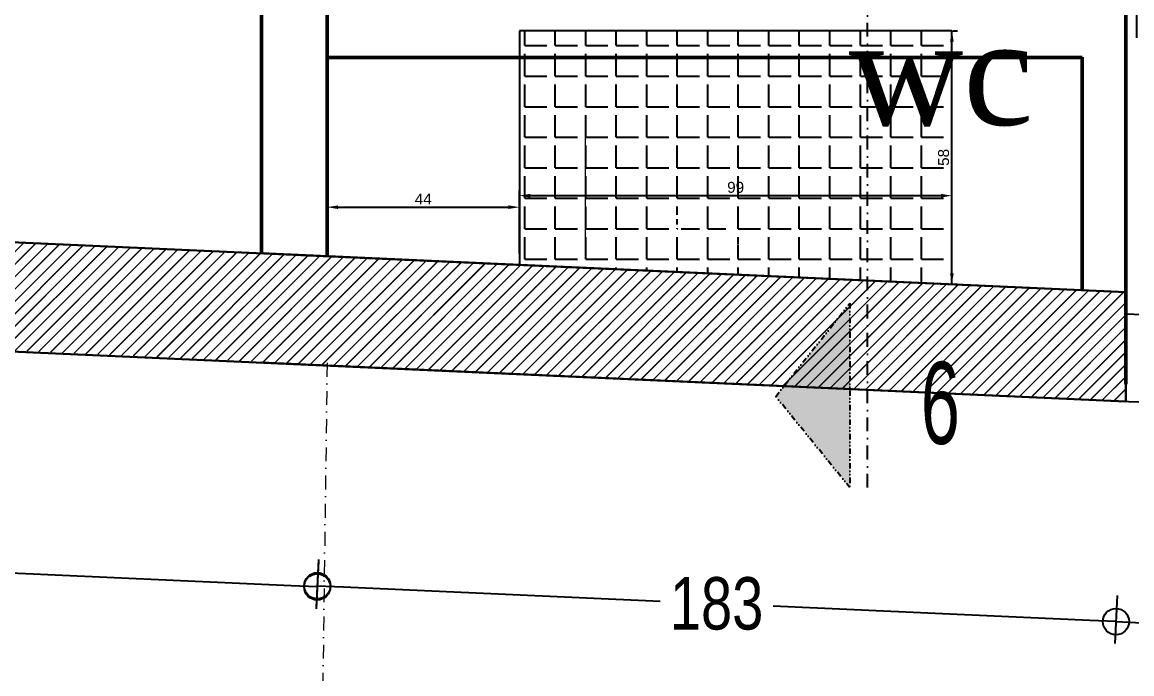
# Model space of a CAD drawing. Header units: millimetres. Extents: x 26282 to 30760, y 1404 to 4574.
# Drawn here: x 28027.6 to 28281.5, y 1892.1 to 2041.2 of the extents above; entities that cross this region are included whole.
import ezdxf

# ---------------------------------------------------------------- set-up
doc = ezdxf.new("R2010")
doc.units = ezdxf.units.MM
doc.header["$LTSCALE"] = 0.25
doc.header["$PDMODE"] = 3
for name, pattern in [('ACAD_ISO03W100', [30, 12, -18]), ('DASHDOT', [25.4, 12.7, -6.35, 0, -6.35]), ('DIVIDE', [1.25, 0.5, -0.25, 0, -0.25, 0, -0.25]), ('DUZ', [0])]:
    doc.linetypes.add(name, pattern=pattern)
for name, color, linetype, lineweight in [('AB-DUV', 4, 'Continuous', 50), ('AB-MERDarka', 8, 'ACAD_ISO03W100', 20), ('Ahşap Hatch', 44, 'DUZ', 15), ('BB-OLCUdis', 135, 'Continuous', 20), ('DUVAR', 22, 'Continuous', 50), ('GRİTON-tarama', 252, 'Continuous', 20), ('MERMER GOR (3RDF)', 123, 'Continuous', 13), ('MKAK4', 10, 'DASHDOT', 20), ('MKDU0', 50, 'Continuous', 30), ('SECTION LINE (3RDF)', 40, 'DIVIDE', 25)]:
    doc.layers.add(name, color=color, linetype=linetype, lineweight=lineweight)
doc.layers.add('DIM_RCP (3RDF)', color=1, linetype='Continuous')
doc.styles.add('1-1-dim100', font='swissc.ttf', dxfattribs={"width": 0.75, "height": 25})
doc.styles.add('DIMTEXT', font='simplex.shx', dxfattribs={"width": 0.7})
doc.styles.add('DR-ölçü', font='GOTHIC.TTF', dxfattribs={"width": 0.8})
doc.styles.get("Standard").update_dxf_attribs({"font": 'arial.ttf'})
doc.dimstyles.new('(YP-ZC)D50', dxfattribs={"dimtxt": 10, "dimasz": 5, "dimexe": 5, "dimexo": 0, "dimgap": 2, "dimtad": 1, "dimdec": 1, "dimrnd": 0.5, "dimzin": 9, "dimdsep": 46, "dimtxsty": 'DIMTEXT', "dimblk": 'OBLIQUE', "dimcen": 0.09, "dimclrd": 256, "dimclre": 256, "dimclrt": 256, "dimadec": 0, "dimazin": 0, "dimtfac": 1, "dimtdec": 1, "dimtix": 1, "dimtmove": 2, "dimatfit": 3, "dimldrblk": 'OBLIQUE', "dimfxl": 15, "dimfxlon": 1, "dimtolj": 1, "dimtzin": 0, "dimlwd": -1, "dimlwe": -1, "dimarcsym": 0})
doc.dimstyles.new('ISO-25', dxfattribs={"dimtxt": 2.5, "dimasz": 2.5, "dimexe": 1.25, "dimexo": 0.625, "dimtad": 1, "dimtxsty": 'Standard', "dimcen": 2.5, "dimadec": 0, "dimazin": 0, "dimtfac": 1, "dimtmove": 0, "dimatfit": 3, "dimfxl": 1, "dimarcsym": 0})
doc.dimstyles.get("Standard").update_dxf_attribs({"dimtxt": 0.18, "dimasz": 0.18, "dimexe": 0.18, "dimexo": 0.0625, "dimgap": 0.09, "dimtad": 0, "dimtih": 1, "dimtoh": 1, "dimdec": 4, "dimzin": 0, "dimdsep": 46, "dimtxsty": 'Standard', "dimcen": 0.09, "dimadec": 0, "dimazin": 0, "dimtfac": 1, "dimtdec": 4, "dimtofl": 0, "dimtmove": 0, "dimatfit": 3, "dimfxl": 1, "dimtolj": 1, "dimtzin": 0, "dimarcsym": 0})
pattern_1 = [(0, (0.006, -3042.232), (0, 6.985), [5.08, -1.905]), (90, (0.006, -3042.232), (-6.985, 4e-16), [5.08, -1.905])]

# ---------------------------------------------------------------- blocks, each defined once
blk = doc.blocks.new('_Origin')
at = {"color": 0, "linetype": 'ByBlock', "lineweight": -2}
blk.add_line((0, 0), (-1, 0), dxfattribs=at)
blk.add_circle((0, 0), 0.5, dxfattribs=at)
blk = doc.blocks.new('*D185')
at = {"layer": 'BB-OLCUdis', "color": 0, "lineweight": -2, "transparency": 16777216}
for p, q in [((27668.2, 1937.16), (27667.71, 1926.17)), ((27673.92, 1930.9), (27867.8, 1922.21)), ((28089.09, 1912.29), (27895.21, 1920.98)), ((28095.35, 1918.02), (28094.86, 1907.03))]:
    blk.add_line(p, q, dxfattribs=at)
at = {"layer": 'Defpoints', "color": 0, "transparency": 16777216}
for p in [(27670.2, 1981.8), (28097.35, 1962.66), (28095.08, 1912.02)]:
    blk.add_point(p, dxfattribs=at)
at = {"layer": 'BB-OLCUdis', "color": 0, "lineweight": -2, "transparency": 16777216, "xscale": 6, "yscale": 6, "zscale": 6}
for p, rotation in [((27667.93, 1931.16), 177.43425003711), ((28095.08, 1912.02), 357.43425003711)]:
    blk.add_blockref('_Origin', p, dxfattribs=dict(at, rotation=rotation))
at = {"layer": 'BB-OLCUdis', "color": 0, "transparency": 16777216, "insert": (27881.51, 1921.59), "char_height": 12, "attachment_point": 5, "style": 'DR-ölçü'}
blk.add_mtext('\\A1;428', dxfattribs=at)
blk = doc.blocks.new('_Dot')
at = {"color": 0, "linetype": 'ByBlock', "lineweight": -2}
blk.add_line((-0.5, 0), (-1, 0), dxfattribs=at)
at = {"color": 0, "linetype": 'ByBlock', "const_width": 0.5}
blk.add_lwpolyline([(-0.25, 0, 1), (0.25, 0, 1)], format="xyb", close=True, dxfattribs=at)
blk = doc.blocks.new('*D186')
at = {"layer": 'BB-OLCUdis', "color": 0, "lineweight": -2, "transparency": 16777216}
for p, q in [((28278.17, 1910.07), (28277.68, 1899.09)), ((28283.9, 1903.81), (28712.68, 1884.57)), ((29168.87, 1864.1), (28740.09, 1883.34)), ((29175.13, 1869.83), (29174.64, 1858.84))]:
    blk.add_line(p, q, dxfattribs=at)
at = {"layer": 'Defpoints', "color": 0, "transparency": 16777216}
for p in [(28280.17, 1954.55), (29177.13, 1914.3), (29174.87, 1863.83)]:
    blk.add_point(p, dxfattribs=at)
at = {"layer": 'BB-OLCUdis', "color": 0, "lineweight": -2, "transparency": 16777216, "xscale": 6, "yscale": 6, "zscale": 6}
for p, rotation in [((28277.91, 1904.08), 177.4307565167868), ((29174.87, 1863.83), 357.4307565167867)]:
    blk.add_blockref('_Origin', p, dxfattribs=dict(at, rotation=rotation))
at = {"layer": 'BB-OLCUdis', "color": 0, "transparency": 16777216, "insert": (28726.39, 1883.96), "char_height": 12, "attachment_point": 5, "style": 'DR-ölçü'}
blk.add_mtext('\\A1;898', dxfattribs=at)
blk = doc.blocks.new('*D187')
at = {"layer": 'BB-OLCUdis', "color": 0, "lineweight": -2, "transparency": 16777216}
for p, q in [((28095.36, 1918.26), (28094.87, 1907.27)), ((28101.09, 1912), (28173.58, 1908.75)), ((28278.18, 1910.07), (28277.69, 1899.08)), ((28271.92, 1904.35), (28199.42, 1907.59))]:
    blk.add_line(p, q, dxfattribs=at)
at = {"layer": 'Defpoints', "color": 0, "transparency": 16777216}
for p in [(28097.35, 1962.66), (28280.17, 1954.47), (28095.1, 1912.27)]:
    blk.add_point(p, dxfattribs=at)
at = {"layer": 'BB-OLCUdis', "color": 0, "lineweight": -2, "transparency": 16777216, "xscale": 6, "yscale": 6, "zscale": 6}
for p, rotation in [((28095.1, 1912.27), 177.4353015547476), ((28277.91, 1904.08), 357.4353015547476)]:
    blk.add_blockref('_Origin', p, dxfattribs=dict(at, rotation=rotation))
at = {"layer": 'BB-OLCUdis', "color": 0, "transparency": 16777216, "insert": (28186.5, 1908.17), "char_height": 12, "attachment_point": 5, "style": 'DR-ölçü'}
blk.add_mtext('\\A1;183', dxfattribs=at)
blk = doc.blocks.new('*D168')
at = {"layer": 'Ahşap Hatch', "color": 0, "lineweight": -2, "ltscale": 0.25, "transparency": 16777216}
for p, q in [((28097.36, 1988.31), (28097.36, 2000.15)), ((28141.36, 1988.3), (28141.36, 2000.15)), ((28099.86, 1998.9), (28138.86, 1998.9))]:
    blk.add_line(p, q, dxfattribs=at)
at = {"layer": 'Ahşap Hatch', "color": 0, "ltscale": 0.25, "transparency": 16777216}
for points in [[(28099.86, 1999.32), (28099.86, 1998.49), (28097.36, 1998.9)], [(28138.86, 1999.32), (28138.86, 1998.49), (28141.36, 1998.9)]]:
    blk.add_solid(points, dxfattribs=at)
at = {"layer": 'Defpoints', "color": 0, "ltscale": 0.25, "transparency": 16777216}
for p in [(28141.36, 1998.9), (28097.36, 1987.68), (28141.36, 1987.68)]:
    blk.add_point(p, dxfattribs=at)
at = {"layer": 'Ahşap Hatch', "color": 0, "ltscale": 0.25, "transparency": 16777216, "insert": (28119.36, 2000.78), "char_height": 2.5, "attachment_point": 5}
blk.add_mtext('44', dxfattribs=at)
blk = doc.blocks.new('*D169')
at = {"layer": 'Ahşap Hatch', "color": 0, "lineweight": -2, "ltscale": 0.25, "transparency": 16777216}
for p, q in [((28141.36, 1999.53), (28141.36, 2002.79)), ((28143.86, 2001.54), (28237.86, 2001.54)), ((28240.36, 1999.53), (28240.36, 2002.79))]:
    blk.add_line(p, q, dxfattribs=at)
at = {"layer": 'Ahşap Hatch', "color": 0, "ltscale": 0.25, "transparency": 16777216}
for points in [[(28143.86, 2001.95), (28143.86, 2001.12), (28141.36, 2001.54)], [(28237.86, 2001.95), (28237.86, 2001.12), (28240.36, 2001.54)]]:
    blk.add_solid(points, dxfattribs=at)
at = {"layer": 'Defpoints', "color": 0, "ltscale": 0.25, "transparency": 16777216}
for p in [(28240.36, 2001.54), (28141.36, 1998.9), (28240.36, 1998.9)]:
    blk.add_point(p, dxfattribs=at)
at = {"layer": 'Ahşap Hatch', "color": 0, "ltscale": 0.25, "transparency": 16777216, "insert": (28190.86, 2003.43), "char_height": 2.5, "attachment_point": 5}
blk.add_mtext('99', dxfattribs=at)
blk = doc.blocks.new('*D170')
at = {"layer": 'Ahşap Hatch', "color": 0, "lineweight": -2, "ltscale": 0.25, "transparency": 16777216}
for p, q in [((28240.6, 2039.29), (28241.61, 2039.29)), ((28240.36, 1983.79), (28240.36, 2036.79)), ((28240.6, 1981.29), (28241.61, 1981.29))]:
    blk.add_line(p, q, dxfattribs=at)
at = {"layer": 'Ahşap Hatch', "color": 0, "ltscale": 0.25, "transparency": 16777216}
for points in [[(28239.94, 2036.79), (28240.78, 2036.79), (28240.36, 2039.29)], [(28239.94, 1983.79), (28240.78, 1983.79), (28240.36, 1981.29)]]:
    blk.add_solid(points, dxfattribs=at)
at = {"layer": 'Defpoints', "color": 0, "ltscale": 0.25, "transparency": 16777216}
for p in [(28239.98, 2039.29), (28240.36, 2039.29), (28239.98, 1981.29)]:
    blk.add_point(p, dxfattribs=at)
at = {"layer": 'Ahşap Hatch', "color": 0, "ltscale": 0.25, "transparency": 16777216, "insert": (28238.47, 2010.29), "char_height": 2.5, "attachment_point": 5, "rotation": 90}
blk.add_mtext('58', dxfattribs=at)
blk = doc.blocks.new('A$C5C8959E4')
at = {"layer": 'SECTION LINE (3RDF)', "ltscale": 25}
h = blk.add_hatch(color=256, dxfattribs=at)
h.dxf.hatch_style = 1
h.paths.add_polyline_path([(31.21, 0), (27.21, 26.62), (0, 28.41)])
at = {"layer": 'SECTION LINE (3RDF)', "ltscale": 10}
blk.add_lwpolyline([(31.21, 0), (27.21, 26.62), (0, 28.41)], close=True, dxfattribs=at)
blk = doc.blocks.new('_Oblique')
at = {"color": 0, "linetype": 'ByBlock', "lineweight": -2}
blk.add_line((-0.5, -0.5), (0.5, 0.5), dxfattribs=at)
blk = doc.blocks.new('*D209')
at = {"layer": 'Defpoints', "color": 0, "ltscale": 0.25, "transparency": 16777216}
for p in [(28367.34, 2052.64), (28367.34, 2030.96), (28282.67, 2016.96)]:
    blk.add_point(p, dxfattribs=at)
at = {"layer": 'DIM_RCP (3RDF)', "ltscale": 0.25, "transparency": 16777216}
for p, q in [((28282.67, 2037.64), (28282.67, 2057.64)), ((28367.34, 2037.64), (28367.34, 2057.64)), ((28282.67, 2052.64), (28367.34, 2052.64))]:
    blk.add_line(p, q, dxfattribs=at)
at = {"layer": 'DIM_RCP (3RDF)', "ltscale": 0.25, "transparency": 16777216, "xscale": 5, "yscale": 5, "zscale": 5, "rotation": 180}
blk.add_blockref('_Oblique', (28282.67, 2052.64), dxfattribs=at)
at = {"layer": 'DIM_RCP (3RDF)', "ltscale": 0.25, "transparency": 16777216, "xscale": 5, "yscale": 5, "zscale": 5}
blk.add_blockref('_Oblique', (28367.34, 2052.64), dxfattribs=at)
at = {"layer": 'DIM_RCP (3RDF)', "ltscale": 0.25, "transparency": 16777216, "insert": (28325, 2059.64), "char_height": 10, "attachment_point": 5, "style": 'DIMTEXT'}
blk.add_mtext('\\A1;85', dxfattribs=at)

msp = doc.modelspace()

# ---------------------------------------------------------------- hatches: boundary and pattern name
at = {"ltscale": 0.25}
h = msp.add_hatch(dxfattribs=at)
h.set_pattern_fill('ANGLE', color=256)
h.set_pattern_definition(pattern_1)
h.paths.add_polyline_path([(28196.427, 2039.285), (28179.626, 2039.285, -0.436331), (28161.677, 2019.938), (28156.427, 2019.901), (28156.427, 2017.938), (28196.427, 2017.938)])
h.paths.add_polyline_path([(28174.351, 2039.285), (28148.667, 2039.285, -0.5271532), (28145.19, 2034.209), (28143.605, 2034.209, -0.4142136), (28142.605, 2035.209), (28142.605, 2039.285), (28141.359, 2039.285), (28141.37, 2029.524, 0.2011435), (28149.928, 2025.938), (28162.427, 2025.938, 0.4475677)])
h.paths.add_polyline_path([(28179.626, 2039.285), (28174.854, 2039.285, -0.4462124), (28162.427, 2025.438), (28149.927, 2025.438, -0.1907311), (28141.371, 2028.825), (28141.381, 2019.796), (28161.677, 2019.938, 0.436331)])
h.paths.add_polyline_path([(28156.427, 2019.901), (28141.381, 2019.796), (28141.383, 2017.938), (28156.427, 2017.938)])
h.paths.add_polyline_path([(28156.427, 2017.938), (28141.383, 2017.938), (28141.414, 1989.424), (28156.427, 1989.424)])
h.paths.add_polyline_path([(28196.427, 2017.938), (28156.427, 2017.938), (28156.427, 1989.424), (28178.427, 1989.424), (28178.427, 1993.1, -0.242879), (28177.265, 1994.928), (28172.998, 1994.928), (28172.998, 1994.501), (28172.877, 1994.501, -0.0708751), (28172.877, 1997.495), (28172.998, 1997.495), (28172.998, 1997.139), (28178.362, 1997.139, -0.0080247), (28178.427, 1997.178), (28178.427, 1999.922), (28191.927, 1999.922), (28191.927, 1997.178, -0.5745296), (28191.927, 1993.1), (28191.927, 1990.261), (28192.418, 1990.261), (28192.418, 1989.424), (28196.427, 1989.424)])
h.paths.add_polyline_path([(28236.427, 2014.938, -0.0160459), (28232.07, 2017.938), (28196.427, 2017.938), (28196.427, 1989.424), (28236.427, 1989.424)])
h.paths.add_polyline_path([(28191.927, 1999.922), (28178.427, 1999.922), (28178.427, 1997.139), (28184.706, 1997.139), (28184.706, 1999.029), (28184.806, 1999.029), (28184.806, 1997.139), (28188.128, 1997.139, -0.4142136), (28190.928, 1994.339), (28190.928, 1990.423), (28191.927, 1990.423)], flags=17)
h.paths.add_polyline_path([(28184.706, 1997.139), (28178.427, 1997.139), (28178.427, 1994.928), (28184.706, 1994.928)], flags=16)
h.paths.add_polyline_path([(28236.427, 2039.285), (28211.917, 2039.285, 0.0897589), (28232.07, 2017.938), (28236.427, 2017.938)], flags=16)
h.paths.add_polyline_path([(28240.359, 2039.285), (28236.427, 2039.285), (28236.427, 2017.938), (28240.359, 2017.938)], flags=16)
h.paths.add_polyline_path([(28240.359, 2017.938), (28236.427, 2017.938), (28236.427, 2014.938, 0.0139355), (28240.359, 2012.564)], flags=16)
h.paths.add_polyline_path([(28240.359, 2012.564, -0.0139355), (28236.427, 2014.938), (28236.427, 1989.424), (28240.359, 1989.424)])
h.paths.add_polyline_path([(28240.359, 1987.674), (28141.416, 1987.674), (28141.418, 1985.705), (28164.394, 1984.674), (28240.359, 1984.674)])
h.paths.add_polyline_path([(28240.359, 1984.674), (28164.394, 1984.674), (28240.359, 1981.268)])
h.paths.add_polyline_path([(28148.667, 2039.285), (28142.605, 2039.285), (28142.605, 2035.209, 0.4142136), (28143.605, 2034.209), (28145.19, 2034.209, 0.5271532)], flags=17)
h.paths.add_polyline_path([(28188.717, 1993.428, 0.4142136), (28187.217, 1994.928), (28184.806, 1994.928), (28184.806, 1993.024), (28184.706, 1993.024), (28184.706, 1994.928), (28178.427, 1994.928), (28178.427, 1990.423), (28188.717, 1990.423)], flags=16)
h.paths.add_polyline_path([(28187.226, 1990.261), (28188.717, 1990.261), (28188.717, 1990.423), (28178.427, 1990.423), (28178.427, 1989.424), (28187.226, 1989.424)], flags=17)
h.paths.add_polyline_path([(28191.927, 1990.261), (28187.226, 1990.261), (28187.226, 1989.425), (28191.927, 1989.425)], flags=17)
h.paths.add_polyline_path([(28190.928, 1990.423), (28188.717, 1990.423), (28188.717, 1990.261), (28190.928, 1990.261)], flags=17)
h.paths.add_polyline_path([(28191.927, 1997.178), (28191.927, 1996.514, -0.4573963), (28191.927, 1993.764), (28191.927, 1993.1, 0.5745296)], flags=17)
h.paths.add_polyline_path([(28191.927, 1996.514), (28191.927, 1993.764, 0.4573963)], flags=16)
h.paths.add_polyline_path([(28178.427, 1996.514, 0.2484725), (28177.81, 1994.928), (28178.427, 1994.928)], flags=16)
h.paths.add_polyline_path([(28178.427, 1996.514), (28178.427, 1997.139), (28178.362, 1997.139, 0.2822286), (28177.265, 1994.928), (28177.81, 1994.928, -0.2484725)], flags=17)
h.paths.add_polyline_path([(28188.296, 2000.838), (28193.431, 2000.838), (28193.431, 2005.99), (28188.296, 2005.99)], flags=24)
h.paths.add_polyline_path([(28210.559, 2004.056), (28263.88, 2004.056), (28263.88, 2055.3), (28210.559, 2055.3)], flags=9)
h.paths.add_polyline_path([(28241.057, 2007.722), (28241.057, 2012.857), (28235.905, 2012.857), (28235.905, 2007.722)], flags=24)
h = msp.add_hatch(dxfattribs=at)
h.set_pattern_fill('ANGLE', color=256)
h.set_pattern_definition(pattern_1)
h.paths.add_polyline_path([(28240.359, 2039.285), (28141.359, 2039.285), (28141.418, 1985.705), (28240.359, 1981.268)])
h.paths.add_polyline_path([(28191.927, 1999.922), (28191.927, 1997.178, -0.5745296), (28191.927, 1993.1), (28191.927, 1990.261), (28192.418, 1990.261), (28192.418, 1989.425), (28191.927, 1989.425), (28191.927, 1989.424), (28178.427, 1989.424), (28178.427, 1993.1, -0.242879), (28177.265, 1994.928), (28172.998, 1994.928), (28172.998, 1994.501), (28172.877, 1994.501, -0.0708751), (28172.877, 1997.495), (28172.998, 1997.495), (28172.998, 1997.139), (28178.362, 1997.139, -0.0080247), (28178.427, 1997.178), (28178.427, 1999.922)], flags=16)
h.paths.add_polyline_path([(28184.806, 1999.029), (28184.806, 1993.024), (28184.706, 1993.024), (28184.706, 1999.029)], flags=0)
at = {"layer": 'GRİTON-tarama'}
h = msp.add_hatch(dxfattribs=at)
h.set_pattern_fill('JIS_LC_20', color=256, scale=0.1, angle=720, style=0)
h.set_pattern_definition([(45, (-48435.7422, -79142.6628), (-1.414213562, 1.414213562), []), (45, (-48435.7022, -79142.6628), (-1.414213562, 1.414213562), [])])
edge = h.paths.add_edge_path()
edge.add_line((28280.17, 1978.166), (28280.17, 1954.475))
edge.add_line((28280.17, 1954.475), (27470.283, 1991.537))
edge.add_line((27470.283, 1991.537), (27470.283, 2015.8))
edge.add_line((27470.283, 2015.8), (28280.825, 1979.453))

# ---------------------------------------------------------------- linework, layer by layer
at = {"ltscale": 0.25}
for p, q in [((28240.359, 2039.285), (28141.359, 2039.285)), ((28141.359, 2039.285), (28141.418, 1985.705)), ((28240.359, 1981.285), (28240.359, 2039.285))]:
    msp.add_line(p, q, dxfattribs=at)
at = {"layer": 'AB-DUV', "ltscale": 10}
for p, q in [((28082.353, 2160.221), (28082.353, 1988.353)), ((28082.353, 2160.221), (28082.353, 1988.353)), ((28097.353, 2160.221), (28097.353, 1987.68)), ((28097.353, 2160.221), (28097.353, 1987.68))]:
    msp.add_line(p, q, dxfattribs=at)
at = {"layer": 'AB-DUV', "ltscale": 100}
msp.add_line((28280.17, 1983.908), (28280.17, 1958.425), dxfattribs=at)
msp.add_line((28280.17, 1983.908), (28280.17, 1958.425), dxfattribs=at)
msp.add_line((28280.17, 1983.908), (28280.17, 1958.425), dxfattribs=at)
msp.add_line((28280.17, 1983.908), (28280.17, 1958.425), dxfattribs=at)
at = {"layer": 'DUVAR'}
for p, q in [((28280.17, 2053.881), (28280.17, 1979.483)), ((28097.353, 2033.176), (28270.17, 2033.176)), ((28270.17, 2033.246), (28270.17, 1979.931))]:
    msp.add_line(p, q, dxfattribs=at)
at = {"layer": 'DUVAR', "lineweight": -2, "ltscale": 100}
for p, q in [((28280.169, 1974.529), (29172.774, 1938.018)), ((28280.169, 1974.529), (28480.987, 1966.315)), ((28278.581, 1954.546), (29171.631, 1918.054)), ((28278.581, 1954.546), (28480.987, 1946.275))]:
    msp.add_line(p, q, dxfattribs=at)
at = {"layer": 'MERMER GOR (3RDF)'}
msp.add_line((28156.42, 2019.902), (28156.42, 1989.424), dxfattribs=at)
at = {"layer": 'MKAK4', "lineweight": 0}
msp.add_line((28097.353, 1963.281), (28091.698, 1539.372), dxfattribs=at)
at = {"layer": 'MKDU0'}
for points in [[(28280.169, 1979.462), (28280.17, 1954.475), (27470.283, 1990.751), (27470.283, 2015.8), (28280.17, 1979.483)], [(28082.353, 1988.353), (28280.17, 1979.483)], [(28280.169, 1979.483), (28280.17, 1954.475), (28082.353, 1963.335)]]:
    msp.add_lwpolyline(points, dxfattribs=at)
at = {"layer": 'SECTION LINE (3RDF)', "linetype": 'DASHDOT'}
msp.add_line((28221.035, 1934.729), (28221.035, 2334.885), dxfattribs=at)

# ---------------------------------------------------------------- block references
at = {"layer": 'SECTION LINE (3RDF)', "ltscale": 10, "xscale": -1, "rotation": 47.68726183474023}
msp.add_blockref('A$C5C8959E4', (28238.046, 1957.811), dxfattribs=at)

# ---------------------------------------------------------------- texts
at = {"layer": 'AB-MERDarka', "insert": (28216.778, 2041.722), "char_height": 24, "width": 940.7968, "attachment_point": 1}
msp.add_mtext('{\\fTimes New Roman|b0|i0|c162|p18;\\C1;wc}', dxfattribs=at)
at = {"layer": 'SECTION LINE (3RDF)', "ltscale": 10, "style": '1-1-dim100', "width": 0.75}
msp.add_text('6', height=18.75, rotation=359.95593, dxfattribs=at).set_placement((28233.238, 1944.741))

# ---------------------------------------------------------------- dimensions: what is measured, and where the dimension line sits
at = {"layer": 'Ahşap Hatch', "ltscale": 0.25}
dim = msp.add_linear_dim(base=(28240.359, 2039.285), p1=(28239.976, 1981.285), p2=(28239.976, 2039.285), angle=90, dimstyle='ISO-25', dxfattribs=at)
dim.commit()
dim.dimension.update_dxf_attribs({"geometry": '*D170', "text_midpoint": (28238.467, 2010.285)})
for base, p1, p2, picture, middle in [((28240.359, 2001.535), (28141.359, 1998.904), (28240.359, 1998.904), '*D169', (28190.859, 2003.427)), ((28141.359, 1998.904), (28097.359, 1987.68), (28141.359, 1987.676), '*D168', (28119.359, 2000.779))]:
    dim = msp.add_linear_dim(base=base, p1=p1, p2=p2, dimstyle='ISO-25', dxfattribs=at)
    dim.commit()
    dim.dimension.update_dxf_attribs({"geometry": picture, "text_midpoint": middle})
at = {"layer": 'BB-OLCUdis'}
for p1, p2, distance, override, picture, middle in [((27670.199, 1981.804), (28097.353, 1962.663), -50.691, {"dimscale": 1, "dimtxt": 12, "dimasz": 6, "dimexe": 5, "dimexo": 8, "dimgap": 3, "dimdec": 0, "dimzin": 12, "dimtxsty": 'DR-ölçü', "dimblk": 'Origin', "dimsah": 0, "dimcen": 15, "dimdle": 12, "dimclrt": 0, "dimadec": 2, "dimazin": 2, "dimtm": 1e-09, "dimtdec": 0, "dimtofl": 1, "dimldrblk": 'Dot', "dimfxl": 6, "dimfxlon": 1, "dimtzin": 0}, '*D185', (27881.507, 1921.594)), ((28280.17, 1954.475), (28097.353, 1962.663), 50.448, {"dimtxt": 12, "dimasz": 6, "dimexe": 5, "dimexo": 8, "dimgap": 3, "dimdec": 0, "dimzin": 12, "dimtxsty": 'DR-ölçü', "dimblk": 'Origin', "dimcen": 15, "dimdle": 12, "dimadec": 2, "dimazin": 2, "dimtm": 1e-09, "dimtdec": 0, "dimtofl": 1, "dimldrblk": 'Dot', "dimfxl": 6, "dimfxlon": 1}, '*D187', (28186.504, 1908.172)), ((28280.17, 1954.546), (29177.13, 1914.298), -50.516, {"dimscale": 1, "dimtxt": 12, "dimasz": 6, "dimexe": 5, "dimexo": 8, "dimgap": 3, "dimdec": 0, "dimzin": 12, "dimtxsty": 'DR-ölçü', "dimblk": 'Origin', "dimsah": 0, "dimcen": 15, "dimdle": 12, "dimclrt": 0, "dimadec": 2, "dimazin": 2, "dimtm": 1e-09, "dimtdec": 0, "dimtofl": 1, "dimldrblk": 'Dot', "dimfxl": 6, "dimfxlon": 1, "dimtzin": 0}, '*D186', (28726.386, 1883.956))]:
    dim = msp.add_aligned_dim(p1=p1, p2=p2, distance=distance, dimstyle='Standard', override=override, dxfattribs=at)
    dim.commit()
    dim.dimension.update_dxf_attribs({"geometry": picture, "text_midpoint": middle})
at = {"layer": 'DIM_RCP (3RDF)', "ltscale": 0.25}
dim = msp.add_linear_dim(base=(28367.336, 2052.638), p1=(28282.67, 2016.955), p2=(28367.336, 2030.961), text='85', dimstyle='(YP-ZC)D50', dxfattribs=at)
dim.commit()
dim.dimension.update_dxf_attribs({"geometry": '*D209', "text_midpoint": (28325.003, 2059.638)})

doc.saveas('drawing.dxf')
